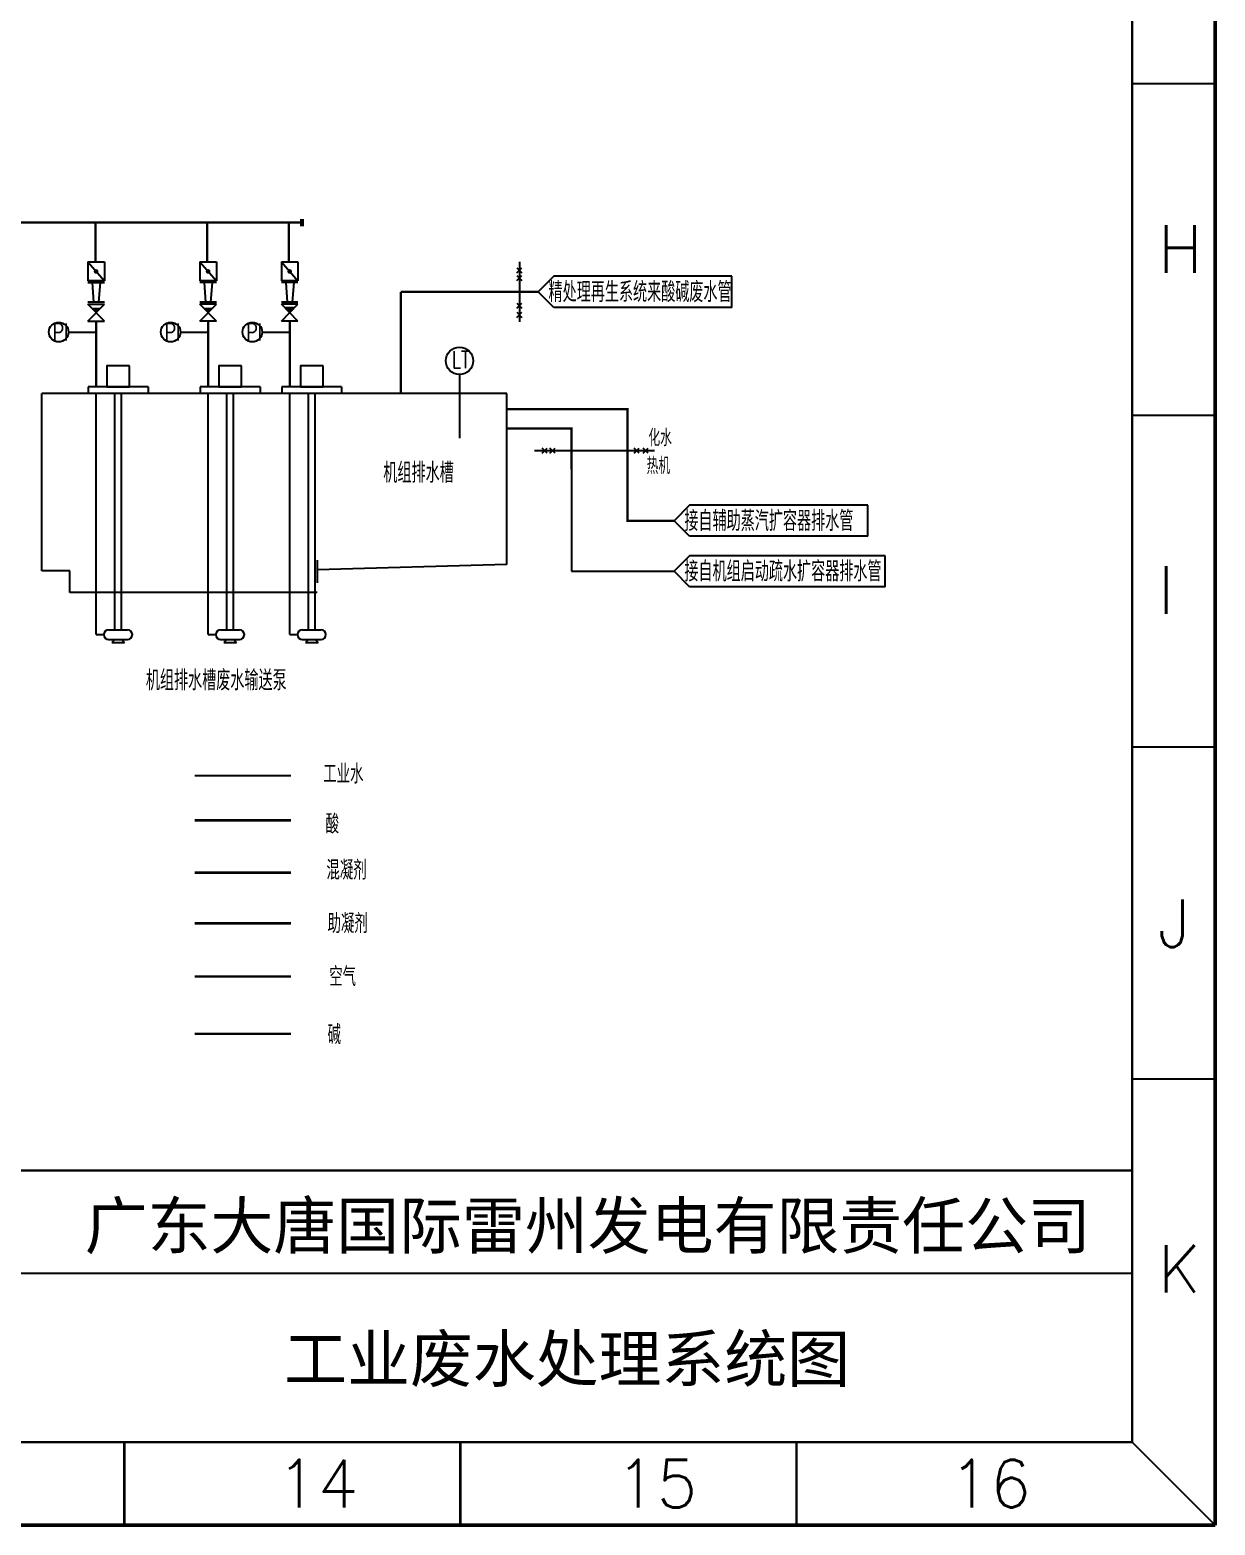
# Model space of a CAD drawing. Extents: x 51196 to 52353, y 31156 to 31960.
# Drawn here: x 52105.9 to 52353.3, y 31155.6 to 31468 of the extents above; entities that cross this region are included whole.
import ezdxf
from ezdxf.enums import TextEntityAlignment as Align

# ---------------------------------------------------------------- set-up
doc = ezdxf.new("R2010")
doc.units = 0
doc.header["$LTSCALE"] = 3
doc.header["$MEASUREMENT"] = 0
for name, pattern in [('CENTER', [2, 1.25, -0.25, 0.25, -0.25]), ('DASHED2', [0.375, 0.25, -0.125]), ('DIVIDE', [1.25, 0.5, -0.25, 0, -0.25, 0, -0.25]), ('DIVIDE2', [0.625, 0.25, -0.125, 0, -0.125, 0, -0.125]), ('HIDDEN2', [0.1875, 0.125, -0.0625])]:
    doc.linetypes.add(name, pattern=pattern)
doc.layers.get('0').update_dxf_attribs({"linetype": 'CONTINUOUS'})
for name, color, linetype in [('4', 7, 'CONTINUOUS'), ('A', 4, 'CONTINUOUS'), ('HI', 1, 'DIVIDE'), ('修改', 7, 'CONTINUOUS'), ('混凝剂', 31, 'DIVIDE'), ('生产水', 5, 'CONTINUOUS'), ('碱', 6, 'DASHED2'), ('空气', 4, 'CENTER'), ('脱水剂', 221, 'DIVIDE2'), ('酸', 1, 'HIDDEN2')]:
    doc.layers.add(name, color=color, linetype=linetype)
doc.styles.add('HZ', font='geditxt.shx', dxfattribs={"width": 0.75, "bigfont": 'hztxt1.shx'})
doc.styles.add('HZXT', font='geditxt.shx', dxfattribs={"width": 0.7, "height": 4, "bigfont": 'hztxt1.shx'})
doc.styles.add('广东院字体', font='geditxt.shx', dxfattribs={"width": 0.7, "bigfont": 'hztxt1.shx'})
doc.styles.add('样式 1', font='SIMFANG.TTF', dxfattribs={"height": 2})
doc.styles.add('样式 2', font='txt.shx', dxfattribs={"height": 2})

msp = doc.modelspace()

# ---------------------------------------------------------------- hatches: boundary and pattern name
for points in [[(52118.68, 31409.94), (52120.67, 31409.94), (52119.68, 31408.91)], [(52142.06, 31409.94), (52144.05, 31409.94), (52143.06, 31408.91)], [(52159.11, 31409.94), (52160.1, 31408.91), (52161.1, 31409.94)]]:
    msp.add_hatch(color=0).paths.add_polyline_path(points)

# ---------------------------------------------------------------- linework, layer by layer
at = {"color": 7, "linetype": 'ByBlock', "lineweight": 50}
for p, q in [((52353.32, 31959.55), (52353.32, 31155.65)), ((52353.32, 31155.65), (51195.97, 31155.65))]:
    msp.add_line(p, q, dxfattribs=at)
at = {"color": 7, "linetype": 'ByBlock', "lineweight": 30}
for p, q in [((52335.99, 31942.23), (52335.99, 31172.97)), ((52335.99, 31229.71), (52020.93, 31229.71)), ((52335.99, 31172.97), (51213.29, 31172.97))]:
    msp.add_line(p, q, dxfattribs=at)
at = {"color": 7, "linetype": 'ByBlock', "lineweight": -3}
for p, q in [((52353.32, 31456.72), (52335.99, 31456.72)), ((52353.32, 31387.42), (52335.99, 31387.42)), ((52353.32, 31318.12), (52335.99, 31318.12)), ((52353.32, 31248.82), (52335.99, 31248.82)), ((52125.48, 31172.97), (52125.48, 31155.65)), ((52125.6, 31172.97), (52125.6, 31155.65)), ((52195.65, 31172.97), (52195.65, 31155.65)), ((52195.77, 31172.97), (52195.77, 31155.65)), ((52265.82, 31172.97), (52265.82, 31155.65)), ((52265.94, 31172.97), (52265.94, 31155.65)), ((52335.99, 31172.97), (52353.32, 31155.65))]:
    msp.add_line(p, q, dxfattribs=at)
at = {"color": 0}
for p, q in [((52121.41, 31407.1), (52117.94, 31410.71)), ((52117.94, 31407.1), (52121.41, 31410.71)), ((52144.79, 31407.1), (52141.32, 31410.71)), ((52141.32, 31407.1), (52144.79, 31410.71)), ((52161.83, 31407.1), (52158.37, 31410.71)), ((52158.37, 31407.1), (52161.83, 31410.71)), ((52161.1, 31409.94), (52159.11, 31409.94)), ((52066.08, 31208.24), (52335.47, 31208.24))]:
    msp.add_line(p, q, dxfattribs=at)
at = {"color": 7, "ltscale": 100}
for p, q in [((52108.32, 31354.97), (52108.32, 31392.05)), ((52205.46, 31392.05), (52108.32, 31392.05)), ((52205.46, 31356.31), (52205.46, 31392.05))]:
    msp.add_line(p, q, dxfattribs=at)
at = {"color": 40, "ltscale": 0.5}
for p, q in [((52218.92, 31376.19), (52218.92, 31354.88)), ((52218.92, 31354.88), (52240.36, 31354.88))]:
    msp.add_line(p, q, dxfattribs=at)
at = {"color": 7, "ltscale": 3}
for p, q in [((52114.22, 31354.97), (52108.32, 31354.97)), ((52114.22, 31350.47), (52114.22, 31354.97)), ((52165.87, 31357.19), (52165.87, 31352.5)), ((52205.46, 31356.31), (52165.87, 31355.17)), ((52165.87, 31350.47), (52114.22, 31350.47))]:
    msp.add_line(p, q, dxfattribs=at)
at = {"color": 0, "lineweight": 30}
msp.add_line((52335.99, 31229.71), (52335.99, 31172.97), dxfattribs=at)
at = {"color": 0, "linetype": 'ByBlock'}
msp.add_line((52020.93, 31208.24), (52335.99, 31208.24), dxfattribs=at)
at = {"color": 40, "ltscale": 0.5, "const_width": 0.49}
msp.add_lwpolyline([(52230.65, 31376.19), (52230.65, 31365.44), (52240.36, 31365.44)], dxfattribs=at)
at = {"layer": '4'}
for p, q in [((52207.52, 31418.3), (52208.58, 31417.24)), ((52207.52, 31417.24), (52208.58, 31418.3)), ((52208.05, 31419.51), (52208.05, 31406.99)), ((52207.52, 31416.7), (52208.58, 31415.64)), ((52207.52, 31415.64), (52208.58, 31416.7)), ((52207.52, 31409.84), (52208.58, 31410.9)), ((52207.52, 31410.9), (52208.58, 31409.84)), ((52207.52, 31407.93), (52208.58, 31408.99)), ((52207.52, 31408.99), (52208.58, 31407.93)), ((52211.22, 31380.1), (52236.26, 31380.1)), ((52212.83, 31379.57), (52213.89, 31380.63)), ((52213.89, 31379.57), (52212.83, 31380.63)), ((52214.44, 31379.57), (52215.5, 31380.63)), ((52215.5, 31379.57), (52214.44, 31380.63)), ((52233.08, 31379.57), (52232.02, 31380.63)), ((52232.02, 31379.57), (52233.08, 31380.63)), ((52234.98, 31379.57), (52233.92, 31380.63)), ((52233.92, 31379.57), (52234.98, 31380.63))]:
    msp.add_line(p, q, dxfattribs=at)
at = {"layer": 'A'}
for p, q in [((52130.53, 31393.45), (52118.02, 31393.45)), ((52118.02, 31393.45), (52118.02, 31392.05)), ((52130.53, 31393.45), (52130.53, 31392.05)), ((52153.91, 31393.45), (52141.4, 31393.45)), ((52141.4, 31393.45), (52141.4, 31392.05)), ((52153.91, 31393.45), (52153.91, 31392.05)), ((52170.95, 31393.45), (52158.44, 31393.45)), ((52158.44, 31393.45), (52158.44, 31392.05)), ((52170.95, 31393.45), (52170.95, 31392.05)), ((52119.68, 31341.65), (52119.68, 31392.05)), ((52123.57, 31342.65), (52123.57, 31392.05)), ((52124.97, 31342.65), (52124.97, 31392.05)), ((52143.06, 31341.65), (52143.06, 31392.05)), ((52146.95, 31342.65), (52146.95, 31392.05)), ((52148.35, 31342.65), (52148.35, 31392.05)), ((52160.1, 31341.65), (52160.1, 31392.05)), ((52164, 31342.65), (52164, 31392.05)), ((52165.4, 31342.65), (52165.4, 31392.05)), ((52122.29, 31342.65), (52126.25, 31342.65)), ((52145.67, 31342.65), (52149.63, 31342.65)), ((52162.72, 31342.65), (52166.67, 31342.65)), ((52119.68, 31341.65), (52121.29, 31341.65)), ((52122.29, 31340.65), (52126.25, 31340.65)), ((52123.57, 31340.65), (52122.96, 31340.03)), ((52122.96, 31340.03), (52125.59, 31340.03)), ((52124.97, 31340.65), (52125.59, 31340.03)), ((52143.06, 31341.65), (52144.67, 31341.65)), ((52145.67, 31340.65), (52149.63, 31340.65)), ((52146.95, 31340.65), (52146.34, 31340.03)), ((52146.34, 31340.03), (52148.97, 31340.03)), ((52148.35, 31340.65), (52148.97, 31340.03)), ((52160.1, 31341.65), (52161.72, 31341.65)), ((52162.72, 31340.65), (52166.67, 31340.65)), ((52164, 31340.65), (52163.38, 31340.03)), ((52163.38, 31340.03), (52166.01, 31340.03)), ((52165.4, 31340.65), (52166.01, 31340.03))]:
    msp.add_line(p, q, dxfattribs=at)
for points in [[(52126.64, 31397.78), (52121.9, 31397.78), (52121.9, 31393.45), (52126.64, 31393.45)], [(52150.02, 31397.78), (52145.28, 31397.78), (52145.28, 31393.45), (52150.02, 31393.45)], [(52167.07, 31397.78), (52162.33, 31397.78), (52162.33, 31393.45), (52167.07, 31393.45)]]:
    msp.add_lwpolyline(points, close=True, dxfattribs=at)
for centre, start, end in [((52122.29, 31341.65), 90, 270), ((52126.25, 31341.65), 270, 90), ((52145.67, 31341.65), 90, 270), ((52149.63, 31341.65), 270, 90), ((52162.72, 31341.65), 90, 270), ((52166.67, 31341.65), 270, 90)]:
    msp.add_arc(centre, 1, start, end, dxfattribs=at)
at = {"layer": 'HI', "color": 4, "linetype": 'ByBlock'}
for p, q in [((52162.43, 31428.47), (52162.43, 31426.97)), ((52162.85, 31428.47), (52162.85, 31426.97))]:
    msp.add_line(p, q, dxfattribs=at)
at = {"layer": '修改', "color": 110, "ltscale": 3}
msp.add_line((52140.27, 31312.22), (52160.36, 31312.22), dxfattribs=at)
at = {"layer": '混凝剂', "color": 70, "linetype": 'ByBlock', "ltscale": 3, "const_width": 0.56}
msp.add_lwpolyline([(52140.27, 31291.93), (52160.36, 31291.93)], dxfattribs=at)
at = {"layer": '生产水', "color": 0, "ltscale": 3}
for p, q in [((52117.94, 31419.51), (52121.41, 31415.54)), ((52117.94, 31419.51), (52121.41, 31419.51)), ((52117.94, 31419.51), (52117.94, 31415.54)), ((52121.41, 31419.51), (52121.41, 31415.54)), ((52141.32, 31419.51), (52144.79, 31419.51)), ((52141.32, 31419.51), (52144.79, 31415.54)), ((52141.32, 31419.51), (52141.32, 31415.54)), ((52144.79, 31419.51), (52144.79, 31415.54)), ((52158.37, 31419.51), (52161.83, 31415.54)), ((52158.37, 31419.51), (52161.83, 31419.51)), ((52158.37, 31419.51), (52158.37, 31415.54)), ((52161.83, 31419.51), (52161.83, 31415.54)), ((52121.41, 31415.54), (52117.94, 31415.54)), ((52117.94, 31415.54), (52121.41, 31415.54)), ((52117.94, 31415.54), (52121.41, 31415.54)), ((52117.94, 31415.54), (52121.41, 31415.54)), ((52117.94, 31415.18), (52121.41, 31415.18)), ((52118.84, 31415.18), (52119.14, 31411.07)), ((52120.51, 31415.18), (52120.21, 31411.07)), ((52141.32, 31415.54), (52144.79, 31415.54)), ((52141.32, 31415.54), (52144.79, 31415.54)), ((52141.32, 31415.54), (52144.79, 31415.54)), ((52144.79, 31415.54), (52141.32, 31415.54)), ((52144.79, 31415.18), (52141.32, 31415.18)), ((52142.22, 31415.18), (52142.52, 31411.07)), ((52143.89, 31415.18), (52143.59, 31411.07)), ((52158.37, 31415.54), (52161.83, 31415.54)), ((52158.37, 31415.54), (52161.83, 31415.54)), ((52158.37, 31415.54), (52161.83, 31415.54)), ((52158.37, 31415.54), (52161.83, 31415.54)), ((52161.83, 31415.54), (52158.37, 31415.54)), ((52161.83, 31415.18), (52158.37, 31415.18)), ((52159.27, 31415.18), (52159.57, 31411.07)), ((52160.94, 31415.18), (52160.64, 31411.07)), ((52121.41, 31411.07), (52117.94, 31411.07)), ((52144.79, 31411.07), (52141.32, 31411.07)), ((52161.83, 31411.07), (52158.37, 31411.07)), ((52117.94, 31410.71), (52121.41, 31410.71)), ((52144.79, 31410.71), (52141.32, 31410.71)), ((52161.83, 31410.71), (52158.37, 31410.71)), ((52113.91, 31404.84), (52119.68, 31404.84)), ((52117.94, 31407.1), (52121.41, 31407.1)), ((52137.29, 31404.84), (52143.06, 31404.84)), ((52144.79, 31407.1), (52141.32, 31407.1)), ((52154.34, 31404.84), (52160.1, 31404.84)), ((52161.83, 31407.1), (52158.37, 31407.1)), ((52195.55, 31396), (52195.55, 31382.66))]:
    msp.add_line(p, q, dxfattribs=at)
at = {"layer": '生产水', "color": 7, "ltscale": 3}
for p, q in [((52215.25, 31416.5), (52212, 31413.25)), ((52252.44, 31416.5), (52215.25, 31416.5)), ((52252.44, 31410), (52252.44, 31416.5)), ((52215.25, 31410), (52212, 31413.25)), ((52252.44, 31410), (52215.25, 31410)), ((52243.61, 31368.69), (52240.36, 31365.44)), ((52280.8, 31368.69), (52243.61, 31368.69)), ((52280.8, 31362.19), (52280.8, 31368.69)), ((52243.61, 31362.19), (52240.36, 31365.44)), ((52280.8, 31362.19), (52243.61, 31362.19)), ((52243.61, 31358.13), (52240.36, 31354.88)), ((52284.45, 31358.13), (52243.61, 31358.13)), ((52284.45, 31351.63), (52284.45, 31358.13)), ((52243.61, 31351.63), (52240.36, 31354.88)), ((52284.45, 31351.63), (52243.61, 31351.63))]:
    msp.add_line(p, q, dxfattribs=at)
at = {"layer": '生产水', "color": 210, "ltscale": 3, "const_width": 0.49}
for points in [[(52100.78, 31427.72), (52162.43, 31427.72)], [(52119.52, 31419.51), (52119.52, 31427.72)], [(52142.9, 31419.51), (52142.9, 31427.72)], [(52159.94, 31419.51), (52159.94, 31427.72)], [(52183.3, 31392.05), (52183.3, 31413.25)], [(52212, 31413.25), (52212, 31413.25), (52183.3, 31413.25)], [(52119.68, 31393.45), (52119.68, 31407.1)], [(52143.06, 31393.45), (52143.06, 31407.1)], [(52160.1, 31393.45), (52160.1, 31407.1)], [(52230.65, 31376.19), (52230.65, 31388.72), (52205.46, 31388.72)], [(52218.92, 31376.19), (52218.92, 31384.74), (52205.46, 31384.74)]]:
    msp.add_lwpolyline(points, dxfattribs=at)
at = {"layer": '生产水', "color": 0, "ltscale": 3, "const_width": 0.49}
for points in [[(52119.44, 31417.52, 1), (52119.91, 31417.52, 1)], [(52142.82, 31417.52, 1), (52143.3, 31417.52, 1)], [(52159.86, 31417.52, 1), (52160.34, 31417.52, 1)]]:
    msp.add_lwpolyline(points, format="xyb", close=True, dxfattribs=at)
for points in [[(52119.68, 31403.61), (52119.68, 31407.1)], [(52143.06, 31403.61), (52143.06, 31407.1)]]:
    msp.add_lwpolyline(points, dxfattribs=at)
at = {"layer": '生产水', "color": 0, "ltscale": 3}
for centre, radius in [((52111.86, 31404.84), 2.05), ((52135.24, 31404.84), 2.05), ((52152.29, 31404.84), 2.05), ((52195.55, 31398.85), 2.85)]:
    msp.add_circle(centre, radius, dxfattribs=at)
at = {"layer": '碱', "color": 40, "linetype": 'ByBlock', "ltscale": 3, "const_width": 0.49}
msp.add_lwpolyline([(52140.27, 31258.27), (52160.36, 31258.27)], dxfattribs=at)
at = {"layer": '空气', "color": 4, "linetype": 'ByBlock', "ltscale": 3, "const_width": 0.49}
msp.add_lwpolyline([(52140.27, 31270.26), (52160.36, 31270.26)], dxfattribs=at)
at = {"layer": '脱水剂', "color": 30, "linetype": 'ByBlock', "ltscale": 3, "const_width": 0.56}
msp.add_lwpolyline([(52140.27, 31281.32), (52160.36, 31281.32)], dxfattribs=at)
at = {"layer": '酸', "linetype": 'ByBlock', "ltscale": 3, "const_width": 0.56}
msp.add_lwpolyline([(52140.27, 31302.87), (52160.36, 31302.87)], dxfattribs=at)

# ---------------------------------------------------------------- texts
at = {"color": 7, "linetype": 'ByBlock', "lineweight": -3, "style": '样式 2'}
for s, height, p in [('H', 9.94, (52341.38, 31417.23)), ('I', 9.94, (52341.38, 31346.01)), ('J', 9.94, (52341.38, 31276.39)), ('K', 9.94, (52341.38, 31204.21)), ('14', 9.943, (52157.4, 31159.34)), ('15', 9.943, (52228.19, 31159.34)), ('16', 9.943, (52297.83, 31159.34))]:
    msp.add_text(s, height=height, dxfattribs=at).set_placement(p)
at = {"color": 0, "ltscale": 0.5, "char_height": 4, "attachment_point": 1, "style": 'HZXT'}
for s, insert in [('工业水', (52167.11, 31314.55)), ('酸', (52167.6, 31304.1)), ('混凝剂', (52167.77, 31294.47)), ('助凝剂', (52168, 31283.31)), ('空气', (52168.34, 31272.21)), ('碱', (52168, 31260.1))]:
    msp.add_mtext_dynamic_manual_height_columns(s, width=17.1204, gutter_width=20, heights=[0], dxfattribs=dict(at, insert=insert))
at = {"color": 0, "char_height": 9.625, "width": 316.7995, "attachment_point": 5, "style": '样式 1'}
for s, insert in [('广东大唐国际雷州发电有限责任公司', (52222.34, 31217.6)), ('工业废水处理系统图', (52218.03, 31189.83))]:
    msp.add_mtext(s, dxfattribs=dict(at, insert=insert))
at = {"layer": '4', "style": '广东院字体', "width": 0.7}
for s, p in [('化水', (52237.45, 31382.77)), ('热机', (52237.08, 31376.95))]:
    msp.add_text(s, height=3.5, dxfattribs=at).set_placement(p, align=Align.MIDDLE_CENTER)
at = {"layer": '修改', "color": 0, "ltscale": 3, "style": 'HZ', "width": 0.7}
for s, p in [('机组排水槽', (52179.65, 31373.37)), ('机组排水槽废水输送泵', (52130.07, 31330.01))]:
    msp.add_text(s, height=4.2, dxfattribs=at).set_placement(p)
at = {"layer": '生产水', "color": 7, "ltscale": 3, "style": 'HZ', "width": 0.7}
for s, p in [('精处理再生系统来酸碱废水管', (52214.15, 31411.12)), ('接自辅助蒸汽扩容器排水管', (52242.51, 31363.31)), ('接自机组启动疏水扩容器排水管', (52242.51, 31352.76))]:
    msp.add_text(s, height=4.2, dxfattribs=at).set_placement(p)
at = {"layer": '生产水', "color": 0, "ltscale": 3, "style": 'HZ', "width": 0.75}
for s, p in [('PI', (52110.61, 31403.13)), ('PI', (52133.99, 31403.13)), ('PI', (52151.04, 31403.13)), ('LT', (52193.98, 31397.35))]:
    msp.add_text(s, height=3.5, dxfattribs=at).set_placement(p)

doc.saveas('drawing.dxf')
